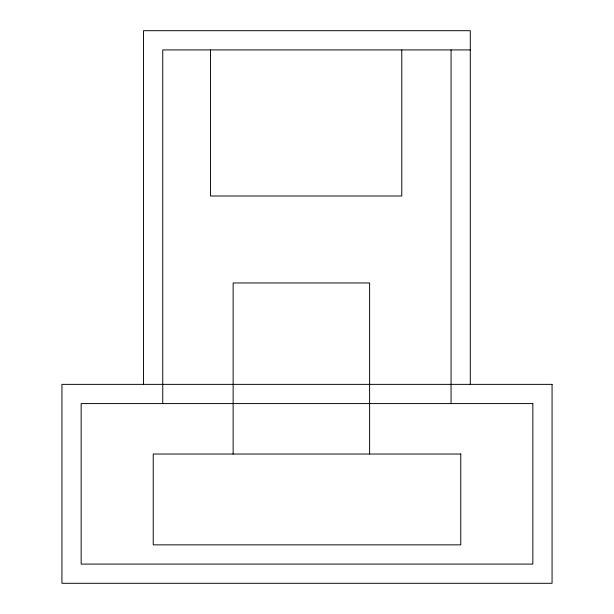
<?xml version="1.0" encoding="UTF-8"?>
<svg xmlns="http://www.w3.org/2000/svg" width="614" height="614" viewBox="0 0 614 614"><rect width="100%" height="100%" fill="white"/><g stroke="black" fill="none" stroke-linecap="round" stroke-linejoin="round"><path stroke-width="0.92" d="M470.286 49.918L162.748 49.918L162.748 403.582M470.286 384.364L470.286 30.7L143.53 30.7L143.53 384.364M451.06 49.918L451.06 403.582M401.779 49.918L401.779 195.996L210.533 195.996L210.533 49.918M369.613 454.03L369.613 282.962L233.143 282.962L233.143 454.03M552.063 384.364L61.937 384.364L61.937 583.3L552.063 583.3L552.063 384.364M532.845 403.582L81.155 403.582L81.155 564.082L532.845 564.082L532.845 403.582M460.769 454.03L153.231 454.03L153.231 544.856L460.769 544.856L460.769 454.03"/></g></svg>
